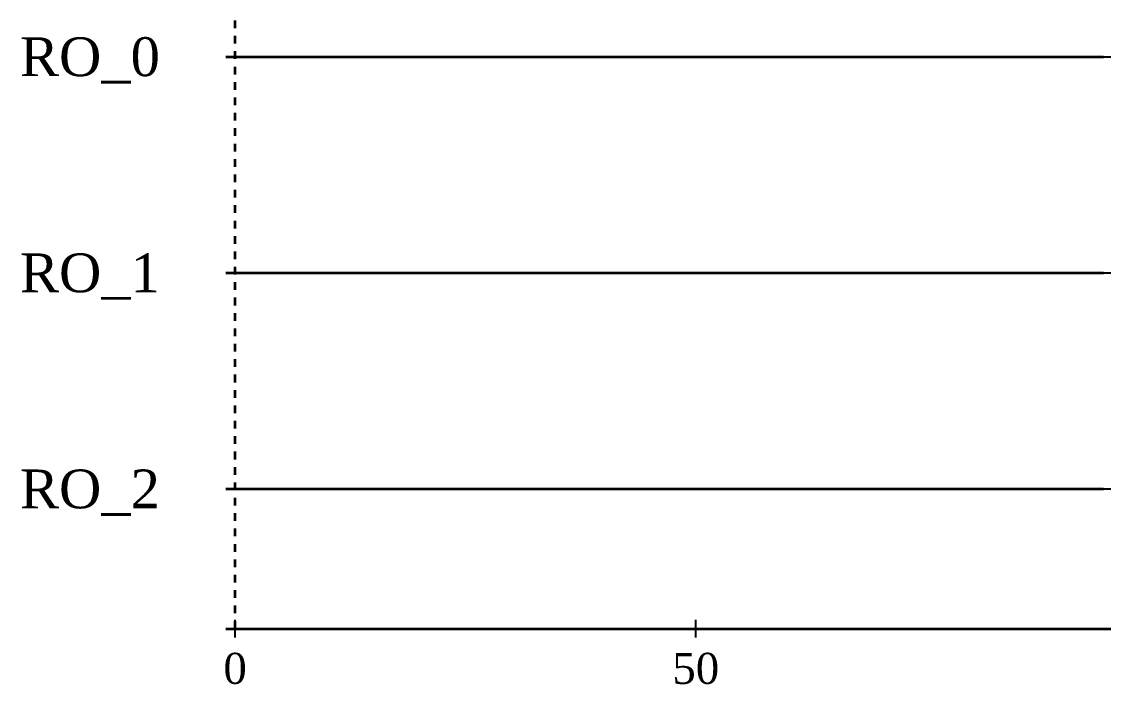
# Model space of a CAD drawing. Header units: metres. Extents: x -19 to 182, y -9 to 258.
# Drawn here: x -18.6 to 79.8, y 3.9 to 64.2 of the extents above; entities that cross this region are included whole.
import ezdxf
from ezdxf.enums import TextEntityAlignment as Align

# ---------------------------------------------------------------- set-up
doc = ezdxf.new("R2010")
doc.units = ezdxf.units.M
doc.linetypes.add('JIS_02_0.7', pattern=[1.4, 0.7, -0.7])
doc.layers.add('BASE', color=8, linetype='Continuous', lineweight=25)
doc.layers.add('WAVE', color=7, linetype='Continuous', lineweight=35)
doc.layers.add('TEXT', color=7, linetype='Continuous')
doc.styles.add('TNR', font='Times New Roman.ttf')

msp = doc.modelspace()

# ---------------------------------------------------------------- linework, layer by layer
at = {"layer": 'BASE', "linetype": 'JIS_02_0.7', "lineweight": 35, "flags": 128}
msp.add_lwpolyline([(0.838, 8.957), (0.838, 244.15)], dxfattribs=at)
at = {"layer": 'BASE', "lineweight": 25, "flags": 128}
for points in [[(0, 60.965), (0.838, 60.965)], [(0.838, 60.965), (118.146, 60.965)], [(0, 41.318), (0.838, 41.318)], [(0.838, 41.318), (118.146, 41.318)], [(0, 21.67), (0.838, 21.67)], [(0.838, 21.67), (118.146, 21.67)], [(0.838, 8.148), (0.838, 9.766)], [(42.734, 8.148), (42.734, 9.766)]]:
    msp.add_lwpolyline(points, dxfattribs=at)
at = {"layer": 'BASE', "lineweight": 35, "flags": 128}
for points in [[(0, 60.965), (0.838, 60.965)], [(0, 41.318), (0.838, 41.318)], [(0, 21.67), (0.838, 21.67)], [(0, 8.957), (0.838, 8.957)], [(0.838, 8.957), (118.146, 8.957)]]:
    msp.add_lwpolyline(points, dxfattribs=at)
at = {"layer": 'WAVE', "lineweight": 35, "flags": 128}
for points in [[(0.838, 60.965), (0.985, 60.965), (1.132, 60.965), (1.278, 60.965), (1.425, 60.965), (1.572, 60.965), (1.719, 60.965), (1.866, 60.965), (2.012, 60.965), (2.159, 60.965), (2.306, 60.965), (2.453, 60.965), (2.6, 60.965), (2.747, 60.965), (2.893, 60.965), (3.04, 60.965), (3.187, 60.965), (3.334, 60.965), (3.481, 60.965), (3.627, 60.965), (3.774, 60.965), (3.921, 60.965), (4.068, 60.965), (4.215, 60.965), (4.362, 60.965), (4.508, 60.965), (4.655, 60.965), (4.802, 60.965), (4.949, 60.965), (5.096, 60.965), (5.242, 60.965), (5.389, 60.965), (5.536, 60.965), (5.683, 60.965), (5.83, 60.965), (5.977, 60.965), (6.123, 60.965), (6.27, 60.965), (6.417, 60.965), (6.564, 60.965), (6.711, 60.965), (6.858, 60.965), (7.004, 60.965), (7.151, 60.965), (7.298, 60.965), (7.445, 60.965), (7.592, 60.965), (7.738, 60.965), (7.885, 60.965), (8.032, 60.965), (8.179, 60.965), (8.326, 60.965), (8.473, 60.965), (8.619, 60.965), (8.766, 60.965), (8.913, 60.965), (9.06, 60.965), (9.207, 60.965), (9.353, 60.965), (9.5, 60.965), (9.647, 60.965), (9.794, 60.965), (9.941, 60.965), (10.088, 60.965), (10.234, 60.965), (10.381, 60.965), (10.528, 60.965), (10.675, 60.965), (10.822, 60.965), (10.968, 60.965), (11.115, 60.965), (11.262, 60.965), (11.409, 60.965), (11.556, 60.965), (11.703, 60.965), (11.849, 60.965), (11.996, 60.965), (12.143, 60.965), (12.29, 60.965), (12.437, 60.965), (12.583, 60.965), (12.73, 60.965), (12.877, 60.965), (13.024, 60.965), (13.171, 60.965), (13.318, 60.965), (13.464, 60.965), (13.611, 60.965), (13.758, 60.965), (13.905, 60.965), (14.052, 60.965), (14.198, 60.965), (14.345, 60.965), (14.492, 60.965), (14.639, 60.965), (14.786, 60.965), (14.933, 60.965), (15.079, 60.965), (15.226, 60.965), (15.373, 60.965), (15.52, 60.965), (15.667, 60.965), (15.813, 60.965), (15.96, 60.965), (16.107, 60.965), (16.254, 60.965), (16.401, 60.965), (16.548, 60.965), (16.694, 60.965), (16.841, 60.965), (16.988, 60.965), (17.135, 60.965), (17.282, 60.965), (17.428, 60.965), (17.575, 60.965), (17.722, 60.965), (17.869, 60.965), (18.016, 60.965), (18.163, 60.965), (18.309, 60.965), (18.456, 60.965), (18.603, 60.965), (18.75, 60.965), (18.897, 60.965), (19.043, 60.965), (19.19, 60.965), (19.337, 60.965), (19.484, 60.965), (19.631, 60.965), (19.778, 60.965), (19.924, 60.965), (20.071, 60.965), (20.218, 60.965), (20.365, 60.965), (20.512, 60.965), (20.659, 60.965), (20.805, 60.965), (20.952, 60.965), (21.099, 60.965), (21.246, 60.965), (21.393, 60.965), (21.539, 60.965), (21.686, 60.965), (21.833, 60.965), (21.98, 60.965), (22.127, 60.965), (22.274, 60.965), (22.42, 60.965), (22.567, 60.965), (22.714, 60.965), (22.861, 60.965), (23.008, 60.965), (23.154, 60.965), (23.301, 60.965), (23.448, 60.965), (23.595, 60.965), (23.742, 60.965), (23.889, 60.965), (24.035, 60.965), (24.182, 60.965), (24.329, 60.965), (24.476, 60.965), (24.623, 60.965), (24.769, 60.965), (24.916, 60.965), (25.063, 60.965), (25.21, 60.965), (25.357, 60.965), (25.504, 60.965), (25.65, 60.965), (25.797, 60.965), (25.944, 60.965), (26.091, 60.965), (26.238, 60.965), (26.384, 60.965), (26.531, 60.965), (26.678, 60.965), (26.825, 60.965), (26.972, 60.965), (27.119, 60.965), (27.265, 60.965), (27.412, 60.965), (27.559, 60.965), (27.706, 60.965), (27.853, 60.965), (27.999, 60.965), (28.146, 60.965), (28.293, 60.965), (28.44, 60.965), (28.587, 60.965), (28.734, 60.965), (28.88, 60.965), (29.027, 60.965), (29.174, 60.965), (29.321, 60.965), (29.468, 60.965), (29.614, 60.965), (29.761, 60.965), (29.908, 60.965), (30.055, 60.965), (30.202, 60.965), (30.349, 60.965), (30.495, 60.965), (30.642, 60.965), (30.789, 60.965), (30.936, 60.965), (31.083, 60.965), (31.229, 60.965), (31.376, 60.965), (31.523, 60.965), (31.67, 60.965), (31.817, 60.965), (31.964, 60.965), (32.11, 60.965), (32.257, 60.965), (32.404, 60.965), (32.551, 60.965), (32.698, 60.965), (32.845, 60.965), (32.991, 60.965), (33.138, 60.965), (33.285, 60.965), (33.432, 60.965), (33.579, 60.965), (33.725, 60.965), (33.872, 60.965), (34.019, 60.965), (34.166, 60.965), (34.313, 60.965), (34.46, 60.965), (34.606, 60.965), (34.753, 60.965), (34.9, 60.965), (35.047, 60.965), (35.194, 60.965), (35.34, 60.965), (35.487, 60.965), (35.634, 60.965), (35.781, 60.965), (35.928, 60.965), (36.075, 60.965), (36.221, 60.965), (36.368, 60.965), (36.515, 60.965), (36.662, 60.965), (36.809, 60.965), (36.955, 60.965), (37.102, 60.965), (37.249, 60.965), (37.396, 60.965), (37.543, 60.965), (37.69, 60.965), (37.836, 60.965), (37.983, 60.965), (38.13, 60.965), (38.277, 60.965), (38.424, 60.965), (38.57, 60.965), (38.717, 60.965), (38.864, 60.965), (39.011, 60.965), (39.158, 60.965), (39.305, 60.965), (39.451, 60.965), (39.598, 60.965), (39.745, 60.965), (39.892, 60.965), (40.039, 60.965), (40.185, 60.965), (40.332, 60.965), (40.479, 60.965), (40.626, 60.965), (40.773, 60.965), (40.92, 60.965), (41.066, 60.965), (41.213, 60.965), (41.36, 60.965), (41.507, 60.965), (41.654, 60.965), (41.8, 60.965), (41.947, 60.965), (42.094, 60.965), (42.241, 60.965), (42.388, 60.965), (42.535, 60.965), (42.681, 60.965), (42.828, 60.965), (42.975, 60.965), (43.122, 60.965), (43.269, 60.965), (43.415, 60.965), (43.562, 60.965), (43.709, 60.965), (43.856, 60.965), (44.003, 60.965), (44.15, 60.965), (44.296, 60.965), (44.443, 60.965), (44.59, 60.965), (44.737, 60.965), (44.884, 60.965), (45.03, 60.965), (45.177, 60.965), (45.324, 60.965), (45.471, 60.965), (45.618, 60.965), (45.765, 60.965), (45.911, 60.965), (46.058, 60.965), (46.205, 60.965), (46.352, 60.965), (46.499, 60.965), (46.646, 60.965), (46.792, 60.965), (46.939, 60.965), (47.086, 60.965), (47.233, 60.965), (47.38, 60.965), (47.526, 60.965), (47.673, 60.965), (47.82, 60.965), (47.967, 60.965), (48.114, 60.965), (48.261, 60.965), (48.407, 60.965), (48.554, 60.965), (48.701, 60.965), (48.848, 60.965), (48.995, 60.965), (49.141, 60.965), (49.288, 60.965), (49.435, 60.965), (49.582, 60.965), (49.729, 60.965), (49.876, 60.965), (50.022, 60.965), (50.169, 60.965), (50.316, 60.965), (50.463, 60.965), (50.61, 60.965), (50.756, 60.965), (50.903, 60.965), (51.05, 60.965), (51.197, 60.965), (51.344, 60.965), (51.491, 60.965), (51.637, 60.965), (51.784, 60.965), (51.931, 60.965), (52.078, 60.965), (52.225, 60.965), (52.371, 60.965), (52.518, 60.965), (52.665, 60.965), (52.812, 60.965), (52.959, 60.965), (53.106, 60.965), (53.252, 60.965), (53.399, 60.965), (53.546, 60.965), (53.693, 60.965), (53.84, 60.965), (53.986, 60.965), (54.133, 60.965), (54.28, 60.965), (54.427, 60.965), (54.574, 60.965), (54.721, 60.965), (54.867, 60.965), (55.014, 60.965), (55.161, 60.965), (55.308, 60.965), (55.455, 60.965), (55.601, 60.965), (55.748, 60.965), (55.895, 60.965), (56.042, 60.965), (56.189, 60.965), (56.336, 60.965), (56.482, 60.965), (56.629, 60.965), (56.776, 60.965), (56.923, 60.965), (57.07, 60.965), (57.216, 60.965), (57.363, 60.965), (57.51, 60.965), (57.657, 60.965), (57.804, 60.965), (57.951, 60.965), (58.097, 60.965), (58.244, 60.965), (58.391, 60.965), (58.538, 60.965), (58.685, 60.965), (58.832, 60.965), (58.978, 60.965), (59.125, 60.965), (59.272, 60.965), (59.419, 60.965), (59.566, 60.965), (59.712, 60.965), (59.859, 60.965), (60.006, 60.965), (60.153, 60.965), (60.3, 60.965), (60.447, 60.965), (60.593, 60.965), (60.74, 60.965), (60.887, 60.965), (61.034, 60.965), (61.181, 60.965), (61.327, 60.965), (61.474, 60.965), (61.621, 60.965), (61.768, 60.965), (61.915, 60.965), (62.062, 60.965), (62.208, 60.965), (62.355, 60.965), (62.502, 60.965), (62.649, 60.965), (62.796, 60.965), (62.942, 60.965), (63.089, 60.965), (63.236, 60.965), (63.383, 60.965), (63.53, 60.965), (63.677, 60.965), (63.823, 60.965), (63.97, 60.965), (64.117, 60.965), (64.264, 60.965), (64.411, 60.965), (64.557, 60.965), (64.704, 60.965), (64.851, 60.965), (64.998, 60.965), (65.145, 60.965), (65.292, 60.965), (65.438, 60.965), (65.585, 60.965), (65.732, 60.965), (65.879, 60.965), (66.026, 60.965), (66.172, 60.965), (66.319, 60.965), (66.466, 60.965), (66.613, 60.965), (66.76, 60.965), (66.907, 60.965), (67.053, 60.965), (67.2, 60.965), (67.347, 60.965), (67.494, 60.965), (67.641, 60.965), (67.787, 60.965), (67.934, 60.965), (68.081, 60.965), (68.228, 60.965), (68.375, 60.965), (68.522, 60.965), (68.668, 60.965), (68.815, 60.965), (68.962, 60.965), (69.109, 60.965), (69.256, 60.965), (69.402, 60.965), (69.549, 60.965), (69.696, 60.965), (69.843, 60.965), (69.99, 60.965), (70.137, 60.965), (70.283, 60.965), (70.43, 60.965), (70.577, 60.965), (70.724, 60.965), (70.871, 60.965), (71.017, 60.965), (71.164, 60.965), (71.311, 60.965), (71.458, 60.965), (71.605, 60.965), (71.752, 60.965), (71.898, 60.965), (72.045, 60.965), (72.192, 60.965), (72.339, 60.965), (72.486, 60.965), (72.633, 60.965), (72.779, 60.965), (72.926, 60.965), (73.073, 60.965), (73.22, 60.965), (73.367, 60.965), (73.513, 60.965), (73.66, 60.965), (73.807, 60.965), (73.954, 60.965), (74.101, 60.965), (74.248, 60.965), (74.394, 60.965), (74.541, 60.965), (74.688, 60.965), (74.835, 60.965), (74.982, 60.965), (75.128, 60.965), (75.275, 60.965), (75.422, 60.965), (75.569, 60.965), (75.716, 60.965), (75.863, 60.965), (76.009, 60.965), (76.156, 60.965), (76.303, 60.965), (76.45, 60.965), (76.597, 60.965), (76.743, 60.965), (76.89, 60.965), (77.037, 60.965), (77.184, 60.965), (77.331, 60.965), (77.478, 60.965), (77.624, 60.965), (77.771, 60.965), (77.918, 60.965), (78.065, 60.965), (78.212, 60.965), (78.358, 60.965), (78.505, 60.965), (78.652, 60.965), (78.799, 60.965), (78.946, 60.965), (79.093, 60.965), (79.239, 60.965), (79.386, 60.965), (79.533, 60.965), (79.68, 60.965), (79.827, 60.965)], [(0.838, 41.318), (0.985, 41.318), (1.132, 41.318), (1.278, 41.318), (1.425, 41.318), (1.572, 41.318), (1.719, 41.318), (1.866, 41.318), (2.012, 41.318), (2.159, 41.318), (2.306, 41.318), (2.453, 41.318), (2.6, 41.318), (2.747, 41.318), (2.893, 41.318), (3.04, 41.318), (3.187, 41.318), (3.334, 41.318), (3.481, 41.318), (3.627, 41.318), (3.774, 41.318), (3.921, 41.318), (4.068, 41.318), (4.215, 41.318), (4.362, 41.318), (4.508, 41.318), (4.655, 41.318), (4.802, 41.318), (4.949, 41.318), (5.096, 41.318), (5.242, 41.318), (5.389, 41.318), (5.536, 41.318), (5.683, 41.318), (5.83, 41.318), (5.977, 41.318), (6.123, 41.318), (6.27, 41.318), (6.417, 41.318), (6.564, 41.318), (6.711, 41.318), (6.858, 41.318), (7.004, 41.318), (7.151, 41.318), (7.298, 41.318), (7.445, 41.318), (7.592, 41.318), (7.738, 41.318), (7.885, 41.318), (8.032, 41.318), (8.179, 41.318), (8.326, 41.318), (8.473, 41.318), (8.619, 41.318), (8.766, 41.318), (8.913, 41.318), (9.06, 41.318), (9.207, 41.318), (9.353, 41.318), (9.5, 41.318), (9.647, 41.318), (9.794, 41.318), (9.941, 41.318), (10.088, 41.318), (10.234, 41.318), (10.381, 41.318), (10.528, 41.318), (10.675, 41.318), (10.822, 41.318), (10.968, 41.318), (11.115, 41.318), (11.262, 41.318), (11.409, 41.318), (11.556, 41.318), (11.703, 41.318), (11.849, 41.318), (11.996, 41.318), (12.143, 41.318), (12.29, 41.318), (12.437, 41.318), (12.583, 41.318), (12.73, 41.318), (12.877, 41.318), (13.024, 41.318), (13.171, 41.318), (13.318, 41.318), (13.464, 41.318), (13.611, 41.318), (13.758, 41.318), (13.905, 41.318), (14.052, 41.318), (14.198, 41.318), (14.345, 41.318), (14.492, 41.318), (14.639, 41.318), (14.786, 41.318), (14.933, 41.318), (15.079, 41.318), (15.226, 41.318), (15.373, 41.318), (15.52, 41.318), (15.667, 41.318), (15.813, 41.318), (15.96, 41.318), (16.107, 41.318), (16.254, 41.318), (16.401, 41.318), (16.548, 41.318), (16.694, 41.318), (16.841, 41.318), (16.988, 41.318), (17.135, 41.318), (17.282, 41.318), (17.428, 41.318), (17.575, 41.318), (17.722, 41.318), (17.869, 41.318), (18.016, 41.318), (18.163, 41.318), (18.309, 41.318), (18.456, 41.318), (18.603, 41.318), (18.75, 41.318), (18.897, 41.318), (19.043, 41.318), (19.19, 41.318), (19.337, 41.318), (19.484, 41.318), (19.631, 41.318), (19.778, 41.318), (19.924, 41.318), (20.071, 41.318), (20.218, 41.318), (20.365, 41.318), (20.512, 41.318), (20.659, 41.318), (20.805, 41.318), (20.952, 41.318), (21.099, 41.318), (21.246, 41.318), (21.393, 41.318), (21.539, 41.318), (21.686, 41.318), (21.833, 41.318), (21.98, 41.318), (22.127, 41.318), (22.274, 41.318), (22.42, 41.318), (22.567, 41.318), (22.714, 41.318), (22.861, 41.318), (23.008, 41.318), (23.154, 41.318), (23.301, 41.318), (23.448, 41.318), (23.595, 41.318), (23.742, 41.318), (23.889, 41.318), (24.035, 41.318), (24.182, 41.318), (24.329, 41.318), (24.476, 41.318), (24.623, 41.318), (24.769, 41.318), (24.916, 41.318), (25.063, 41.318), (25.21, 41.318), (25.357, 41.318), (25.504, 41.318), (25.65, 41.318), (25.797, 41.318), (25.944, 41.318), (26.091, 41.318), (26.238, 41.318), (26.384, 41.318), (26.531, 41.318), (26.678, 41.318), (26.825, 41.318), (26.972, 41.318), (27.119, 41.318), (27.265, 41.318), (27.412, 41.318), (27.559, 41.318), (27.706, 41.318), (27.853, 41.318), (27.999, 41.318), (28.146, 41.318), (28.293, 41.318), (28.44, 41.318), (28.587, 41.318), (28.734, 41.318), (28.88, 41.318), (29.027, 41.318), (29.174, 41.318), (29.321, 41.318), (29.468, 41.318), (29.614, 41.318), (29.761, 41.318), (29.908, 41.318), (30.055, 41.318), (30.202, 41.318), (30.349, 41.318), (30.495, 41.318), (30.642, 41.318), (30.789, 41.318), (30.936, 41.318), (31.083, 41.318), (31.229, 41.318), (31.376, 41.318), (31.523, 41.318), (31.67, 41.318), (31.817, 41.318), (31.964, 41.318), (32.11, 41.318), (32.257, 41.318), (32.404, 41.318), (32.551, 41.318), (32.698, 41.318), (32.845, 41.318), (32.991, 41.318), (33.138, 41.318), (33.285, 41.318), (33.432, 41.318), (33.579, 41.318), (33.725, 41.318), (33.872, 41.318), (34.019, 41.318), (34.166, 41.318), (34.313, 41.318), (34.46, 41.318), (34.606, 41.318), (34.753, 41.318), (34.9, 41.318), (35.047, 41.318), (35.194, 41.318), (35.34, 41.318), (35.487, 41.318), (35.634, 41.318), (35.781, 41.318), (35.928, 41.318), (36.075, 41.318), (36.221, 41.318), (36.368, 41.318), (36.515, 41.318), (36.662, 41.318), (36.809, 41.318), (36.955, 41.318), (37.102, 41.318), (37.249, 41.318), (37.396, 41.318), (37.543, 41.318), (37.69, 41.318), (37.836, 41.318), (37.983, 41.318), (38.13, 41.318), (38.277, 41.318), (38.424, 41.318), (38.57, 41.318), (38.717, 41.318), (38.864, 41.318), (39.011, 41.318), (39.158, 41.318), (39.305, 41.318), (39.451, 41.318), (39.598, 41.318), (39.745, 41.318), (39.892, 41.318), (40.039, 41.318), (40.185, 41.318), (40.332, 41.318), (40.479, 41.318), (40.626, 41.318), (40.773, 41.318), (40.92, 41.318), (41.066, 41.318), (41.213, 41.318), (41.36, 41.318), (41.507, 41.318), (41.654, 41.318), (41.8, 41.318), (41.947, 41.318), (42.094, 41.318), (42.241, 41.318), (42.388, 41.318), (42.535, 41.318), (42.681, 41.318), (42.828, 41.318), (42.975, 41.318), (43.122, 41.318), (43.269, 41.318), (43.415, 41.318), (43.562, 41.318), (43.709, 41.318), (43.856, 41.318), (44.003, 41.318), (44.15, 41.318), (44.296, 41.318), (44.443, 41.318), (44.59, 41.318), (44.737, 41.318), (44.884, 41.318), (45.03, 41.318), (45.177, 41.318), (45.324, 41.318), (45.471, 41.318), (45.618, 41.318), (45.765, 41.318), (45.911, 41.318), (46.058, 41.318), (46.205, 41.318), (46.352, 41.318), (46.499, 41.318), (46.646, 41.318), (46.792, 41.318), (46.939, 41.318), (47.086, 41.318), (47.233, 41.318), (47.38, 41.318), (47.526, 41.318), (47.673, 41.318), (47.82, 41.318), (47.967, 41.318), (48.114, 41.318), (48.261, 41.318), (48.407, 41.318), (48.554, 41.318), (48.701, 41.318), (48.848, 41.318), (48.995, 41.318), (49.141, 41.318), (49.288, 41.318), (49.435, 41.318), (49.582, 41.318), (49.729, 41.318), (49.876, 41.318), (50.022, 41.318), (50.169, 41.318), (50.316, 41.318), (50.463, 41.318), (50.61, 41.318), (50.756, 41.318), (50.903, 41.318), (51.05, 41.318), (51.197, 41.318), (51.344, 41.318), (51.491, 41.318), (51.637, 41.318), (51.784, 41.318), (51.931, 41.318), (52.078, 41.318), (52.225, 41.318), (52.371, 41.318), (52.518, 41.318), (52.665, 41.318), (52.812, 41.318), (52.959, 41.318), (53.106, 41.318), (53.252, 41.318), (53.399, 41.318), (53.546, 41.318), (53.693, 41.318), (53.84, 41.318), (53.986, 41.318), (54.133, 41.318), (54.28, 41.318), (54.427, 41.318), (54.574, 41.318), (54.721, 41.318), (54.867, 41.318), (55.014, 41.318), (55.161, 41.318), (55.308, 41.318), (55.455, 41.318), (55.601, 41.318), (55.748, 41.318), (55.895, 41.318), (56.042, 41.318), (56.189, 41.318), (56.336, 41.318), (56.482, 41.318), (56.629, 41.318), (56.776, 41.318), (56.923, 41.318), (57.07, 41.318), (57.216, 41.318), (57.363, 41.318), (57.51, 41.318), (57.657, 41.318), (57.804, 41.318), (57.951, 41.318), (58.097, 41.318), (58.244, 41.318), (58.391, 41.318), (58.538, 41.318), (58.685, 41.318), (58.832, 41.318), (58.978, 41.318), (59.125, 41.318), (59.272, 41.318), (59.419, 41.318), (59.566, 41.318), (59.712, 41.318), (59.859, 41.318), (60.006, 41.318), (60.153, 41.318), (60.3, 41.318), (60.447, 41.318), (60.593, 41.318), (60.74, 41.318), (60.887, 41.318), (61.034, 41.318), (61.181, 41.318), (61.327, 41.318), (61.474, 41.318), (61.621, 41.318), (61.768, 41.318), (61.915, 41.318), (62.062, 41.318), (62.208, 41.318), (62.355, 41.318), (62.502, 41.318), (62.649, 41.318), (62.796, 41.318), (62.942, 41.318), (63.089, 41.318), (63.236, 41.318), (63.383, 41.318), (63.53, 41.318), (63.677, 41.318), (63.823, 41.318), (63.97, 41.318), (64.117, 41.318), (64.264, 41.318), (64.411, 41.318), (64.557, 41.318), (64.704, 41.318), (64.851, 41.318), (64.998, 41.318), (65.145, 41.318), (65.292, 41.318), (65.438, 41.318), (65.585, 41.318), (65.732, 41.318), (65.879, 41.318), (66.026, 41.318), (66.172, 41.318), (66.319, 41.318), (66.466, 41.318), (66.613, 41.318), (66.76, 41.318), (66.907, 41.318), (67.053, 41.318), (67.2, 41.318), (67.347, 41.318), (67.494, 41.318), (67.641, 41.318), (67.787, 41.318), (67.934, 41.318), (68.081, 41.318), (68.228, 41.318), (68.375, 41.318), (68.522, 41.318), (68.668, 41.318), (68.815, 41.318), (68.962, 41.318), (69.109, 41.318), (69.256, 41.318), (69.402, 41.318), (69.549, 41.318), (69.696, 41.318), (69.843, 41.318), (69.99, 41.318), (70.137, 41.318), (70.283, 41.318), (70.43, 41.318), (70.577, 41.318), (70.724, 41.318), (70.871, 41.318), (71.017, 41.318), (71.164, 41.318), (71.311, 41.318), (71.458, 41.318), (71.605, 41.318), (71.752, 41.318), (71.898, 41.318), (72.045, 41.318), (72.192, 41.318), (72.339, 41.318), (72.486, 41.318), (72.633, 41.318), (72.779, 41.318), (72.926, 41.318), (73.073, 41.318), (73.22, 41.318), (73.367, 41.318), (73.513, 41.318), (73.66, 41.318), (73.807, 41.318), (73.954, 41.318), (74.101, 41.318), (74.248, 41.318), (74.394, 41.318), (74.541, 41.318), (74.688, 41.318), (74.835, 41.318), (74.982, 41.318), (75.128, 41.318), (75.275, 41.318), (75.422, 41.318), (75.569, 41.318), (75.716, 41.318), (75.863, 41.318), (76.009, 41.318), (76.156, 41.318), (76.303, 41.318), (76.45, 41.318), (76.597, 41.318), (76.743, 41.318), (76.89, 41.318), (77.037, 41.318), (77.184, 41.318), (77.331, 41.318), (77.478, 41.318), (77.624, 41.318), (77.771, 41.318), (77.918, 41.318), (78.065, 41.318), (78.212, 41.318), (78.358, 41.318), (78.505, 41.318), (78.652, 41.318), (78.799, 41.318), (78.946, 41.318), (79.093, 41.318), (79.239, 41.318), (79.386, 41.318), (79.533, 41.318), (79.68, 41.318), (79.827, 41.318)], [(0.838, 21.67), (0.985, 21.67), (1.132, 21.67), (1.278, 21.67), (1.425, 21.67), (1.572, 21.67), (1.719, 21.67), (1.866, 21.67), (2.012, 21.67), (2.159, 21.67), (2.306, 21.67), (2.453, 21.67), (2.6, 21.67), (2.747, 21.67), (2.893, 21.67), (3.04, 21.67), (3.187, 21.67), (3.334, 21.67), (3.481, 21.67), (3.627, 21.67), (3.774, 21.67), (3.921, 21.67), (4.068, 21.67), (4.215, 21.67), (4.362, 21.67), (4.508, 21.67), (4.655, 21.67), (4.802, 21.67), (4.949, 21.67), (5.096, 21.67), (5.242, 21.67), (5.389, 21.67), (5.536, 21.67), (5.683, 21.67), (5.83, 21.67), (5.977, 21.67), (6.123, 21.67), (6.27, 21.67), (6.417, 21.67), (6.564, 21.67), (6.711, 21.67), (6.858, 21.67), (7.004, 21.67), (7.151, 21.67), (7.298, 21.67), (7.445, 21.67), (7.592, 21.67), (7.738, 21.67), (7.885, 21.67), (8.032, 21.67), (8.179, 21.67), (8.326, 21.67), (8.473, 21.67), (8.619, 21.67), (8.766, 21.67), (8.913, 21.67), (9.06, 21.67), (9.207, 21.67), (9.353, 21.67), (9.5, 21.67), (9.647, 21.67), (9.794, 21.67), (9.941, 21.67), (10.088, 21.67), (10.234, 21.67), (10.381, 21.67), (10.528, 21.67), (10.675, 21.67), (10.822, 21.67), (10.968, 21.67), (11.115, 21.67), (11.262, 21.67), (11.409, 21.67), (11.556, 21.67), (11.703, 21.67), (11.849, 21.67), (11.996, 21.67), (12.143, 21.67), (12.29, 21.67), (12.437, 21.67), (12.583, 21.67), (12.73, 21.67), (12.877, 21.67), (13.024, 21.67), (13.171, 21.67), (13.318, 21.67), (13.464, 21.67), (13.611, 21.67), (13.758, 21.67), (13.905, 21.67), (14.052, 21.67), (14.198, 21.67), (14.345, 21.67), (14.492, 21.67), (14.639, 21.67), (14.786, 21.67), (14.933, 21.67), (15.079, 21.67), (15.226, 21.67), (15.373, 21.67), (15.52, 21.67), (15.667, 21.67), (15.813, 21.67), (15.96, 21.67), (16.107, 21.67), (16.254, 21.67), (16.401, 21.67), (16.548, 21.67), (16.694, 21.67), (16.841, 21.67), (16.988, 21.67), (17.135, 21.67), (17.282, 21.67), (17.428, 21.67), (17.575, 21.67), (17.722, 21.67), (17.869, 21.67), (18.016, 21.67), (18.163, 21.67), (18.309, 21.67), (18.456, 21.67), (18.603, 21.67), (18.75, 21.67), (18.897, 21.67), (19.043, 21.67), (19.19, 21.67), (19.337, 21.67), (19.484, 21.67), (19.631, 21.67), (19.778, 21.67), (19.924, 21.67), (20.071, 21.67), (20.218, 21.67), (20.365, 21.67), (20.512, 21.67), (20.659, 21.67), (20.805, 21.67), (20.952, 21.67), (21.099, 21.67), (21.246, 21.67), (21.393, 21.67), (21.539, 21.67), (21.686, 21.67), (21.833, 21.67), (21.98, 21.67), (22.127, 21.67), (22.274, 21.67), (22.42, 21.67), (22.567, 21.67), (22.714, 21.67), (22.861, 21.67), (23.008, 21.67), (23.154, 21.67), (23.301, 21.67), (23.448, 21.67), (23.595, 21.67), (23.742, 21.67), (23.889, 21.67), (24.035, 21.67), (24.182, 21.67), (24.329, 21.67), (24.476, 21.67), (24.623, 21.67), (24.769, 21.67), (24.916, 21.67), (25.063, 21.67), (25.21, 21.67), (25.357, 21.67), (25.504, 21.67), (25.65, 21.67), (25.797, 21.67), (25.944, 21.67), (26.091, 21.67), (26.238, 21.67), (26.384, 21.67), (26.531, 21.67), (26.678, 21.67), (26.825, 21.67), (26.972, 21.67), (27.119, 21.67), (27.265, 21.67), (27.412, 21.67), (27.559, 21.67), (27.706, 21.67), (27.853, 21.67), (27.999, 21.67), (28.146, 21.67), (28.293, 21.67), (28.44, 21.67), (28.587, 21.67), (28.734, 21.67), (28.88, 21.67), (29.027, 21.67), (29.174, 21.67), (29.321, 21.67), (29.468, 21.67), (29.614, 21.67), (29.761, 21.67), (29.908, 21.67), (30.055, 21.67), (30.202, 21.67), (30.349, 21.67), (30.495, 21.67), (30.642, 21.67), (30.789, 21.67), (30.936, 21.67), (31.083, 21.67), (31.229, 21.67), (31.376, 21.67), (31.523, 21.67), (31.67, 21.67), (31.817, 21.67), (31.964, 21.67), (32.11, 21.67), (32.257, 21.67), (32.404, 21.67), (32.551, 21.67), (32.698, 21.67), (32.845, 21.67), (32.991, 21.67), (33.138, 21.67), (33.285, 21.67), (33.432, 21.67), (33.579, 21.67), (33.725, 21.67), (33.872, 21.67), (34.019, 21.67), (34.166, 21.67), (34.313, 21.67), (34.46, 21.67), (34.606, 21.67), (34.753, 21.67), (34.9, 21.67), (35.047, 21.67), (35.194, 21.67), (35.34, 21.67), (35.487, 21.67), (35.634, 21.67), (35.781, 21.67), (35.928, 21.67), (36.075, 21.67), (36.221, 21.67), (36.368, 21.67), (36.515, 21.67), (36.662, 21.67), (36.809, 21.67), (36.955, 21.67), (37.102, 21.67), (37.249, 21.67), (37.396, 21.67), (37.543, 21.67), (37.69, 21.67), (37.836, 21.67), (37.983, 21.67), (38.13, 21.67), (38.277, 21.67), (38.424, 21.67), (38.57, 21.67), (38.717, 21.67), (38.864, 21.67), (39.011, 21.67), (39.158, 21.67), (39.305, 21.67), (39.451, 21.67), (39.598, 21.67), (39.745, 21.67), (39.892, 21.67), (40.039, 21.67), (40.185, 21.67), (40.332, 21.67), (40.479, 21.67), (40.626, 21.67), (40.773, 21.67), (40.92, 21.67), (41.066, 21.67), (41.213, 21.67), (41.36, 21.67), (41.507, 21.67), (41.654, 21.67), (41.8, 21.67), (41.947, 21.67), (42.094, 21.67), (42.241, 21.67), (42.388, 21.67), (42.535, 21.67), (42.681, 21.67), (42.828, 21.67), (42.975, 21.67), (43.122, 21.67), (43.269, 21.67), (43.415, 21.67), (43.562, 21.67), (43.709, 21.67), (43.856, 21.67), (44.003, 21.67), (44.15, 21.67), (44.296, 21.67), (44.443, 21.67), (44.59, 21.67), (44.737, 21.67), (44.884, 21.67), (45.03, 21.67), (45.177, 21.67), (45.324, 21.67), (45.471, 21.67), (45.618, 21.67), (45.765, 21.67), (45.911, 21.67), (46.058, 21.67), (46.205, 21.67), (46.352, 21.67), (46.499, 21.67), (46.646, 21.67), (46.792, 21.67), (46.939, 21.67), (47.086, 21.67), (47.233, 21.67), (47.38, 21.67), (47.526, 21.67), (47.673, 21.67), (47.82, 21.67), (47.967, 21.67), (48.114, 21.67), (48.261, 21.67), (48.407, 21.67), (48.554, 21.67), (48.701, 21.67), (48.848, 21.67), (48.995, 21.67), (49.141, 21.67), (49.288, 21.67), (49.435, 21.67), (49.582, 21.67), (49.729, 21.67), (49.876, 21.67), (50.022, 21.67), (50.169, 21.67), (50.316, 21.67), (50.463, 21.67), (50.61, 21.67), (50.756, 21.67), (50.903, 21.67), (51.05, 21.67), (51.197, 21.67), (51.344, 21.67), (51.491, 21.67), (51.637, 21.67), (51.784, 21.67), (51.931, 21.67), (52.078, 21.67), (52.225, 21.67), (52.371, 21.67), (52.518, 21.67), (52.665, 21.67), (52.812, 21.67), (52.959, 21.67), (53.106, 21.67), (53.252, 21.67), (53.399, 21.67), (53.546, 21.67), (53.693, 21.67), (53.84, 21.67), (53.986, 21.67), (54.133, 21.67), (54.28, 21.67), (54.427, 21.67), (54.574, 21.67), (54.721, 21.67), (54.867, 21.67), (55.014, 21.67), (55.161, 21.67), (55.308, 21.67), (55.455, 21.67), (55.601, 21.67), (55.748, 21.67), (55.895, 21.67), (56.042, 21.67), (56.189, 21.67), (56.336, 21.67), (56.482, 21.67), (56.629, 21.67), (56.776, 21.67), (56.923, 21.67), (57.07, 21.67), (57.216, 21.67), (57.363, 21.67), (57.51, 21.67), (57.657, 21.67), (57.804, 21.67), (57.951, 21.67), (58.097, 21.67), (58.244, 21.67), (58.391, 21.67), (58.538, 21.67), (58.685, 21.67), (58.832, 21.67), (58.978, 21.67), (59.125, 21.67), (59.272, 21.67), (59.419, 21.67), (59.566, 21.67), (59.712, 21.67), (59.859, 21.67), (60.006, 21.67), (60.153, 21.67), (60.3, 21.67), (60.447, 21.67), (60.593, 21.67), (60.74, 21.67), (60.887, 21.67), (61.034, 21.67), (61.181, 21.67), (61.327, 21.67), (61.474, 21.67), (61.621, 21.67), (61.768, 21.67), (61.915, 21.67), (62.062, 21.67), (62.208, 21.67), (62.355, 21.67), (62.502, 21.67), (62.649, 21.67), (62.796, 21.67), (62.942, 21.67), (63.089, 21.67), (63.236, 21.67), (63.383, 21.67), (63.53, 21.67), (63.677, 21.67), (63.823, 21.67), (63.97, 21.67), (64.117, 21.67), (64.264, 21.67), (64.411, 21.67), (64.557, 21.67), (64.704, 21.67), (64.851, 21.67), (64.998, 21.67), (65.145, 21.67), (65.292, 21.67), (65.438, 21.67), (65.585, 21.67), (65.732, 21.67), (65.879, 21.67), (66.026, 21.67), (66.172, 21.67), (66.319, 21.67), (66.466, 21.67), (66.613, 21.67), (66.76, 21.67), (66.907, 21.67), (67.053, 21.67), (67.2, 21.67), (67.347, 21.67), (67.494, 21.67), (67.641, 21.67), (67.787, 21.67), (67.934, 21.67), (68.081, 21.67), (68.228, 21.67), (68.375, 21.67), (68.522, 21.67), (68.668, 21.67), (68.815, 21.67), (68.962, 21.67), (69.109, 21.67), (69.256, 21.67), (69.402, 21.67), (69.549, 21.67), (69.696, 21.67), (69.843, 21.67), (69.99, 21.67), (70.137, 21.67), (70.283, 21.67), (70.43, 21.67), (70.577, 21.67), (70.724, 21.67), (70.871, 21.67), (71.017, 21.67), (71.164, 21.67), (71.311, 21.67), (71.458, 21.67), (71.605, 21.67), (71.752, 21.67), (71.898, 21.67), (72.045, 21.67), (72.192, 21.67), (72.339, 21.67), (72.486, 21.67), (72.633, 21.67), (72.779, 21.67), (72.926, 21.67), (73.073, 21.67), (73.22, 21.67), (73.367, 21.67), (73.513, 21.67), (73.66, 21.67), (73.807, 21.67), (73.954, 21.67), (74.101, 21.67), (74.248, 21.67), (74.394, 21.67), (74.541, 21.67), (74.688, 21.67), (74.835, 21.67), (74.982, 21.67), (75.128, 21.67), (75.275, 21.67), (75.422, 21.67), (75.569, 21.67), (75.716, 21.67), (75.863, 21.67), (76.009, 21.67), (76.156, 21.67), (76.303, 21.67), (76.45, 21.67), (76.597, 21.67), (76.743, 21.67), (76.89, 21.67), (77.037, 21.67), (77.184, 21.67), (77.331, 21.67), (77.478, 21.67), (77.624, 21.67), (77.771, 21.67), (77.918, 21.67), (78.065, 21.67), (78.212, 21.67), (78.358, 21.67), (78.505, 21.67), (78.652, 21.67), (78.799, 21.67), (78.946, 21.67), (79.093, 21.67), (79.239, 21.67), (79.386, 21.67), (79.533, 21.67), (79.68, 21.67), (79.827, 21.67)]]:
    msp.add_lwpolyline(points, dxfattribs=at)

# ---------------------------------------------------------------- texts
at = {"layer": 'TEXT', "style": 'TNR'}
for s, p in [('RO_0', (-18.731, 60.965)), ('RO_1', (-18.731, 41.318)), ('RO_2', (-18.731, 21.67))]:
    msp.add_text(s, height=3.5278, dxfattribs=at).set_placement(p, align=Align.MIDDLE_LEFT)
for s, height, p in [('0', 2.822, (0.838, 6.761)), ('50', 2.8222, (42.734, 6.761))]:
    msp.add_text(s, height=height, dxfattribs=at).set_placement(p, align=Align.TOP_CENTER)

doc.saveas('drawing.dxf')
